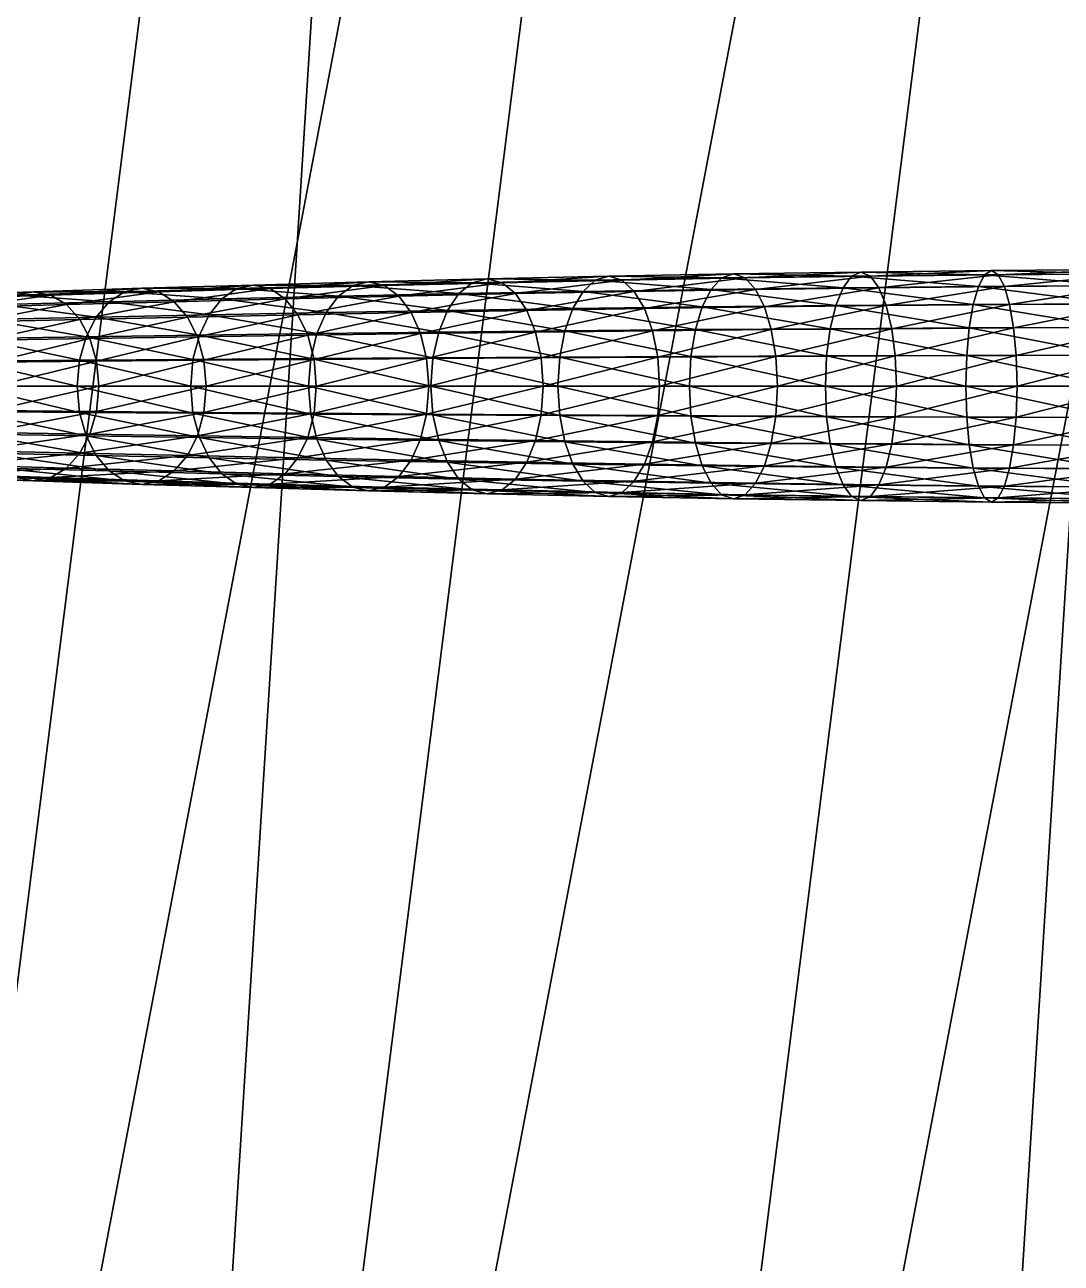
# Model space of a CAD drawing. Header units: inches. Extents: x -272 to 183, y -215 to 260.
# Drawn here: x -82.73 to -51.52, y -21.49 to 15.81 of the extents above; entities that cross this region are included whole.
import ezdxf

# ---------------------------------------------------------------- set-up
doc = ezdxf.new("R2010")
doc.units = ezdxf.units.IN
doc.header["$MEASUREMENT"] = 0
doc.layers.add('Layer 1', color=7, linetype='Continuous')

# ---------------------------------------------------------------- blocks, each defined once
blk = doc.blocks.new('Loft03_pivot')
at = {"color": 18, "true_color": 0x000000}
mesh = blk.add_polyface(dxfattribs=at)
corners = [(-38.224, 40.402, 0), (-38.226, 40.276, 0.937), (-38.249, 40.403, 0), (-38.251, 40.277, 0.937), (-38.232, 39.921, 1.779), (-38.232, 39.921, -1.779), (-38.226, 40.276, -0.937), (-38.257, 39.921, -1.779), (-38.251, 40.277, -0.937), (-38.205, 40.402, 0), (-38.207, 40.276, 0.937), (-38.213, 39.92, 1.779), (-38.222, 39.369, 2.492), (-38.242, 39.369, 2.492), (-38.233, 38.655, 3.044), (-38.254, 38.655, 3.044), (-38.233, 38.655, -3.044), (-38.222, 39.369, -2.492), (-38.254, 38.655, -3.044), (-38.242, 39.369, -2.492), (-38.213, 39.92, -1.779), (-38.207, 40.276, -0.937), (-38.166, 40.402, 0), (-38.168, 40.276, 0.937), (-38.176, 39.921, 1.779), (-38.187, 39.369, 2.492), (-38.203, 38.655, 3.044), (-38.22, 37.813, 3.4), (-38.203, 38.655, -3.044), (-38.247, 37.813, -3.4), (-38.187, 39.369, -2.492), (-38.176, 39.921, -1.779), (-38.168, 40.276, -0.937), (-33.718, 40.078, 0), (-33.733, 39.953, 0.934), (-33.777, 39.601, 1.773), (-33.844, 39.055, 2.485), (-33.932, 38.348, 3.034), (-33.932, 38.348, -3.034), (-33.844, 39.055, -2.485), (-33.777, 39.601, -1.773), (-33.733, 39.953, -0.934), (-29.394, 39.162, 0.926), (-29.472, 38.819, 1.759), (-29.593, 38.286, 2.464), (-29.593, 38.286, -2.464), (-29.472, 38.819, -1.759), (-29.394, 39.162, -0.926), (-29.366, 39.284, 0)]
mesh.append_faces([[corners[k] for k in face] for face in [(0, 1, 2), (1, 3, 2), (1, 4, 3), (5, 6, 7), (6, 0, 8), (0, 2, 8), (9, 10, 0), (10, 1, 0), (10, 11, 1), (11, 4, 1), (11, 12, 4), (12, 13, 4), (12, 14, 13), (14, 15, 13), (16, 17, 18), (17, 19, 18), (17, 20, 19), (20, 5, 19), (20, 21, 5), (21, 6, 5), (21, 9, 6), (9, 0, 6), (22, 23, 9), (23, 10, 9), (23, 24, 10), (24, 11, 10), (24, 25, 11), (25, 12, 11), (25, 26, 12), (26, 14, 12), (26, 27, 14), (28, 16, 29), (28, 30, 16), (30, 17, 16), (30, 31, 17), (31, 20, 17), (31, 32, 20), (32, 21, 20), (32, 22, 21), (22, 9, 21), (33, 34, 22), (34, 23, 22), (34, 35, 23), (35, 24, 23), (35, 36, 24), (36, 25, 24), (36, 37, 25), (37, 26, 25), (38, 39, 28), (39, 30, 28), (39, 40, 30), (40, 31, 30), (40, 41, 31), (41, 32, 31), (41, 33, 32), (33, 22, 32), (42, 34, 33), (43, 35, 34), (44, 36, 35), (45, 39, 38), (46, 40, 39), (47, 41, 40), (48, 33, 41)]], dxfattribs={"color": 18})
mesh = blk.add_polyface(dxfattribs=at)
corners = [(-29.366, 39.284, 0), (-29.394, 39.162, 0.926), (-33.718, 40.078, 0), (-29.472, 38.819, 1.759), (-33.733, 39.953, 0.934), (-29.593, 38.286, 2.464), (-33.777, 39.601, 1.773), (-29.749, 37.597, 3.01), (-33.844, 39.055, 2.485), (-29.934, 36.785, 3.361), (-33.932, 38.348, 3.034), (-30.139, 35.88, 3.486), (-34.035, 37.513, 3.389), (-30.344, 34.976, 3.361), (-34.15, 36.586, 3.515), (-30.529, 34.163, 3.01), (-34.265, 35.658, 3.389), (-30.685, 33.474, 2.464), (-34.368, 34.824, 3.034), (-30.806, 32.942, 1.759), (-34.455, 34.117, 2.485), (-30.685, 33.474, -2.464), (-30.529, 34.163, -3.01), (-34.455, 34.117, -2.485), (-30.344, 34.976, -3.361), (-34.368, 34.824, -3.034), (-30.139, 35.88, -3.486), (-34.265, 35.658, -3.389), (-29.934, 36.785, -3.361), (-34.15, 36.586, -3.515), (-29.749, 37.597, -3.01), (-34.035, 37.513, -3.389), (-29.593, 38.286, -2.464), (-33.932, 38.348, -3.034), (-29.472, 38.819, -1.759), (-33.844, 39.055, -2.485), (-29.394, 39.162, -0.926), (-33.777, 39.601, -1.773), (-33.733, 39.953, -0.934), (-25.177, 37.946, 0.914), (-25.285, 37.616, 1.736), (-25.453, 37.104, 2.433), (-25.67, 36.441, 2.971), (-25.926, 35.659, 3.319), (-26.211, 34.79, 3.442), (-26.496, 33.92, 3.319), (-26.752, 33.138, 2.971), (-26.969, 32.475, 2.433), (-27.136, 31.963, 1.736), (-27.244, 31.633, 0.914), (-30.884, 32.599, 0.926), (-27.283, 31.516, 0), (-30.911, 32.477, 0), (-27.244, 31.633, -0.914), (-30.884, 32.599, -0.926), (-27.136, 31.963, -1.736), (-30.806, 32.942, -1.759), (-26.969, 32.475, -2.433), (-26.752, 33.138, -2.971), (-26.496, 33.92, -3.319), (-26.211, 34.79, -3.442), (-25.926, 35.659, -3.319), (-25.67, 36.441, -2.971), (-25.453, 37.104, -2.433), (-25.285, 37.616, -1.736), (-25.177, 37.946, -0.914), (-25.139, 38.064, 0)]
mesh.append_faces([[corners[k] for k in face] for face in [(0, 1, 2), (1, 3, 4), (3, 5, 6), (5, 7, 8), (7, 9, 10), (9, 11, 12), (11, 13, 14), (13, 15, 16), (15, 17, 18), (17, 19, 20), (21, 22, 23), (22, 24, 25), (24, 26, 27), (26, 28, 29), (28, 30, 31), (30, 32, 33), (32, 34, 35), (34, 36, 37), (36, 0, 38), (39, 1, 0), (40, 3, 1), (41, 5, 3), (41, 42, 5), (42, 7, 5), (42, 43, 7), (43, 9, 7), (43, 44, 9), (44, 11, 9), (44, 45, 11), (45, 13, 11), (45, 46, 13), (46, 15, 13), (46, 47, 15), (47, 17, 15), (47, 48, 17), (48, 19, 17), (48, 49, 19), (49, 50, 19), (49, 51, 50), (51, 52, 50), (51, 53, 52), (53, 54, 52), (53, 55, 54), (55, 56, 54), (55, 57, 56), (57, 21, 56), (57, 58, 21), (58, 22, 21), (58, 59, 22), (59, 24, 22), (59, 60, 24), (60, 26, 24), (60, 61, 26), (61, 28, 26), (61, 62, 28), (62, 30, 28), (62, 63, 30), (63, 32, 30), (63, 64, 32), (64, 34, 32), (65, 36, 34), (66, 0, 36)]], dxfattribs={"color": 18})
mesh = blk.add_polyface(dxfattribs=at)
corners = [(-25.139, 38.064, 0), (-25.177, 37.946, 0.914), (-29.366, 39.284, 0), (-25.285, 37.616, 1.736), (-29.394, 39.162, 0.926), (-25.453, 37.104, 2.433), (-29.472, 38.819, 1.759), (-25.285, 37.616, -1.736), (-25.177, 37.946, -0.914), (-29.472, 38.819, -1.759), (-29.394, 39.162, -0.926), (-21.044, 36.458, 0), (-21.091, 36.347, 0.899), (-21.225, 36.033, 1.707), (-21.432, 35.545, 2.392), (-21.7, 34.914, 2.921), (-25.67, 36.441, 2.971), (-22.016, 34.17, 3.263), (-25.926, 35.659, 3.319), (-22.368, 33.342, 3.384), (-26.211, 34.79, 3.442), (-22.72, 32.514, 3.263), (-26.496, 33.92, 3.319), (-23.037, 31.77, 2.921), (-26.752, 33.138, 2.971), (-23.305, 31.139, 2.392), (-26.969, 32.475, 2.433), (-23.512, 30.651, 1.707), (-27.136, 31.963, 1.736), (-23.646, 30.337, 0.899), (-27.244, 31.633, 0.914), (-23.693, 30.225, 0), (-27.283, 31.516, 0), (-23.646, 30.337, -0.899), (-27.244, 31.633, -0.914), (-23.512, 30.651, -1.707), (-27.136, 31.963, -1.736), (-23.305, 31.139, -2.392), (-26.969, 32.475, -2.433), (-23.037, 31.77, -2.921), (-26.752, 33.138, -2.971), (-22.72, 32.514, -3.263), (-26.496, 33.92, -3.319), (-22.368, 33.342, -3.384), (-26.211, 34.79, -3.442), (-22.016, 34.17, -3.263), (-25.926, 35.659, -3.319), (-21.7, 34.914, -2.921), (-25.67, 36.441, -2.971), (-21.432, 35.545, -2.392), (-25.453, 37.104, -2.433), (-21.225, 36.033, -1.707), (-21.091, 36.347, -0.899), (-19.387, 30.082, 2.861), (-19.697, 29.487, 2.342), (-19.936, 29.026, 1.672), (-20.09, 28.73, 0.88), (-20.145, 28.625, 0), (-20.09, 28.73, -0.88), (-19.936, 29.026, -1.672), (-19.697, 29.487, -2.342), (-19.387, 30.082, -2.861), (-19.022, 30.785, -3.195)]
mesh.append_faces([[corners[k] for k in face] for face in [(0, 1, 2), (1, 3, 4), (3, 5, 6), (7, 8, 9), (8, 0, 10), (11, 12, 0), (12, 1, 0), (12, 13, 1), (13, 3, 1), (13, 14, 3), (14, 5, 3), (14, 15, 5), (15, 16, 5), (15, 17, 16), (17, 18, 16), (17, 19, 18), (19, 20, 18), (19, 21, 20), (21, 22, 20), (21, 23, 22), (23, 24, 22), (23, 25, 24), (25, 26, 24), (25, 27, 26), (27, 28, 26), (27, 29, 28), (29, 30, 28), (29, 31, 30), (31, 32, 30), (31, 33, 32), (33, 34, 32), (33, 35, 34), (35, 36, 34), (35, 37, 36), (37, 38, 36), (37, 39, 38), (39, 40, 38), (39, 41, 40), (41, 42, 40), (41, 43, 42), (43, 44, 42), (43, 45, 44), (45, 46, 44), (45, 47, 46), (47, 48, 46), (47, 49, 48), (49, 50, 48), (49, 51, 50), (51, 7, 50), (51, 52, 7), (52, 8, 7), (52, 11, 8), (11, 0, 8), (53, 23, 21), (54, 25, 23), (55, 27, 25), (56, 29, 27), (57, 31, 29), (58, 33, 31), (59, 35, 33), (60, 37, 35), (61, 39, 37), (62, 41, 39)]], dxfattribs={"color": 18})
mesh = blk.add_polyface(dxfattribs=at)
corners = [(-38.247, 37.813, 3.4), (-38.268, 37.814, 3.4), (-38.254, 38.655, 3.044), (-38.247, 37.813, -3.4), (-38.233, 38.655, -3.044), (-38.268, 37.814, -3.4), (-38.22, 37.813, 3.4), (-38.233, 38.655, 3.044), (-38.24, 36.876, 3.526), (-38.262, 36.877, 3.526), (-38.26, 35.939, 3.4), (-38.24, 36.876, -3.526), (-38.22, 37.813, -3.4), (-38.262, 36.877, -3.526), (-38.203, 38.655, -3.044), (-33.932, 38.348, 3.034), (-34.035, 37.513, 3.389), (-38.203, 38.655, 3.044), (-34.15, 36.586, 3.515), (-34.265, 35.658, 3.389), (-34.368, 34.824, 3.034), (-38.278, 35.097, 3.044), (-34.455, 34.117, 2.485), (-38.293, 34.383, 2.492), (-34.523, 33.57, 1.773), (-38.305, 33.832, 1.779), (-34.566, 33.218, 0.934), (-38.312, 33.476, 0.937), (-34.582, 33.093, 0), (-38.315, 33.35, 0), (-34.566, 33.218, -0.934), (-38.312, 33.476, -0.937), (-34.523, 33.57, -1.773), (-38.305, 33.832, -1.779), (-34.455, 34.117, -2.485), (-38.293, 34.383, -2.492), (-34.368, 34.824, -3.034), (-38.278, 35.097, -3.044), (-34.265, 35.658, -3.389), (-38.26, 35.939, -3.4), (-34.15, 36.586, -3.515), (-34.035, 37.513, -3.389), (-33.932, 38.348, -3.034), (-29.749, 37.597, 3.01), (-33.844, 39.055, 2.485), (-29.934, 36.785, 3.361), (-30.139, 35.88, 3.486), (-30.344, 34.976, 3.361), (-30.529, 34.163, 3.01), (-30.685, 33.474, 2.464), (-30.806, 32.942, 1.759), (-30.884, 32.599, 0.926), (-30.911, 32.477, 0), (-30.884, 32.599, -0.926), (-30.806, 32.942, -1.759), (-30.685, 33.474, -2.464), (-30.529, 34.163, -3.01), (-30.344, 34.976, -3.361), (-30.139, 35.88, -3.486), (-29.934, 36.785, -3.361), (-29.749, 37.597, -3.01)]
mesh.append_faces([[corners[k] for k in face] for face in [(0, 1, 2), (3, 4, 5), (6, 0, 7), (6, 8, 0), (8, 9, 0), (8, 10, 9), (11, 12, 13), (12, 3, 13), (12, 14, 3), (15, 16, 17), (16, 6, 17), (16, 18, 6), (18, 8, 6), (18, 19, 8), (19, 10, 8), (19, 20, 10), (20, 21, 10), (20, 22, 21), (22, 23, 21), (22, 24, 23), (24, 25, 23), (24, 26, 25), (26, 27, 25), (26, 28, 27), (28, 29, 27), (28, 30, 29), (30, 31, 29), (30, 32, 31), (32, 33, 31), (32, 34, 33), (34, 35, 33), (34, 36, 35), (36, 37, 35), (36, 38, 37), (38, 39, 37), (38, 40, 39), (40, 11, 39), (40, 41, 11), (41, 12, 11), (41, 42, 12), (42, 14, 12), (43, 15, 44), (45, 16, 15), (46, 18, 16), (47, 19, 18), (48, 20, 19), (49, 22, 20), (50, 24, 22), (50, 51, 24), (51, 26, 24), (51, 52, 26), (52, 28, 26), (52, 53, 28), (53, 30, 28), (53, 54, 30), (54, 32, 30), (54, 55, 32), (55, 34, 32), (56, 36, 34), (57, 38, 36), (58, 40, 38), (59, 41, 40), (60, 42, 41)]], dxfattribs={"color": 18})
mesh = blk.add_polyface(dxfattribs=at)
corners = [(-17.085, 34.508, 0), (-17.14, 34.403, 0.88), (-21.044, 36.458, 0), (-21.091, 36.347, 0.899), (-17.294, 34.106, 1.672), (-21.225, 36.033, 1.707), (-17.534, 33.646, 2.342), (-21.432, 35.545, 2.392), (-17.843, 33.05, 2.861), (-21.7, 34.914, 2.921), (-18.209, 32.348, 3.195), (-22.016, 34.17, 3.263), (-18.615, 31.566, 3.314), (-22.368, 33.342, 3.384), (-19.022, 30.785, 3.195), (-22.72, 32.514, 3.263), (-19.387, 30.082, 2.861), (-19.697, 29.487, 2.342), (-23.037, 31.77, 2.921), (-19.387, 30.082, -2.861), (-19.022, 30.785, -3.195), (-23.037, 31.77, -2.921), (-18.615, 31.566, -3.314), (-22.72, 32.514, -3.263), (-22.368, 33.342, -3.384), (-18.209, 32.348, -3.195), (-22.016, 34.17, -3.263), (-17.843, 33.05, -2.861), (-21.7, 34.914, -2.921), (-17.534, 33.646, -2.342), (-21.432, 35.545, -2.392), (-17.294, 34.106, -1.672), (-21.225, 36.033, -1.707), (-17.14, 34.403, -0.88), (-21.091, 36.347, -0.899), (-13.265, 32.251, 0), (-13.325, 32.152, 0.859), (-13.496, 31.874, 1.631), (-13.76, 31.442, 2.286), (-14.102, 30.884, 2.792), (-14.505, 30.225, 3.118), (-14.954, 29.492, 3.234), (-14.954, 29.492, -3.234), (-14.505, 30.225, -3.118), (-14.102, 30.884, -2.792), (-13.76, 31.442, -2.286), (-13.496, 31.874, -1.631), (-13.325, 32.152, -0.859), (-9.645, 29.631, 0.836), (-9.828, 29.371, 1.587), (-10.111, 28.968, 2.223), (-10.111, 28.968, -2.223), (-9.828, 29.371, -1.587), (-9.645, 29.631, -0.836), (-9.581, 29.723, 0)]
mesh.append_faces([[corners[k] for k in face] for face in [(0, 1, 2), (1, 3, 2), (1, 4, 3), (4, 5, 3), (4, 6, 5), (6, 7, 5), (6, 8, 7), (8, 9, 7), (8, 10, 9), (10, 11, 9), (10, 12, 11), (12, 13, 11), (12, 14, 13), (14, 15, 13), (14, 16, 15), (16, 17, 18), (19, 20, 21), (20, 22, 23), (22, 24, 23), (22, 25, 24), (25, 26, 24), (25, 27, 26), (27, 28, 26), (27, 29, 28), (29, 30, 28), (29, 31, 30), (31, 32, 30), (31, 33, 32), (33, 34, 32), (33, 0, 34), (0, 2, 34), (35, 36, 0), (36, 1, 0), (36, 37, 1), (37, 4, 1), (37, 38, 4), (38, 6, 4), (38, 39, 6), (39, 8, 6), (39, 40, 8), (40, 10, 8), (40, 41, 10), (41, 12, 10), (42, 22, 20), (42, 43, 22), (43, 25, 22), (43, 44, 25), (44, 27, 25), (44, 45, 27), (45, 29, 27), (45, 46, 29), (46, 31, 29), (46, 47, 31), (47, 33, 31), (47, 35, 33), (35, 0, 33), (48, 36, 35), (49, 37, 36), (50, 38, 37), (51, 45, 44), (52, 46, 45), (53, 47, 46), (54, 35, 47)]], dxfattribs={"color": 18})
mesh = blk.add_polyface(dxfattribs=at)
corners = [(-9.581, 29.723, 0), (-9.645, 29.631, 0.836), (-13.265, 32.251, 0), (-9.828, 29.371, 1.587), (-13.325, 32.152, 0.859), (-10.111, 28.968, 2.223), (-13.496, 31.874, 1.631), (-10.476, 28.446, 2.716), (-13.76, 31.442, 2.286), (-10.908, 27.831, 3.033), (-14.102, 30.884, 2.792), (-10.908, 27.831, -3.033), (-10.476, 28.446, -2.716), (-14.505, 30.225, -3.118), (-10.111, 28.968, -2.223), (-14.102, 30.884, -2.792), (-9.828, 29.371, -1.587), (-13.76, 31.442, -2.286), (-9.645, 29.631, -0.836), (-13.496, 31.874, -1.631), (-13.325, 32.152, -0.859), (-6.031, 26.957, 0), (-6.099, 26.871, 0.81), (-6.29, 26.63, 1.539), (-6.585, 26.255, 2.157), (-6.968, 25.77, 2.634), (-7.419, 25.197, 2.942), (-7.921, 24.561, 3.051), (-11.388, 27.147, 3.145), (-8.423, 23.924, 2.942), (-11.869, 26.463, 3.033), (-8.875, 23.352, 2.634), (-12.3, 25.848, 2.716), (-9.257, 22.867, 2.157), (-12.666, 25.326, 2.223), (-9.553, 22.492, 1.539), (-12.949, 24.923, 1.587), (-9.257, 22.867, -2.157), (-12.666, 25.326, -2.223), (-12.949, 24.923, -1.587), (-8.875, 23.352, -2.634), (-12.3, 25.848, -2.716), (-8.423, 23.924, -2.942), (-11.869, 26.463, -3.033), (-7.921, 24.561, -3.051), (-11.388, 27.147, -3.145), (-7.419, 25.197, -2.942), (-6.968, 25.77, -2.634), (-6.585, 26.255, -2.157), (-6.29, 26.63, -1.539), (-6.099, 26.871, -0.81), (-2.614, 23.987, 0), (-2.683, 23.907, 0.784), (-2.879, 23.683, 1.489), (-3.183, 23.335, 2.087), (-3.576, 22.884, 2.548), (-4.04, 22.353, 2.846), (-3.576, 22.884, -2.548), (-3.183, 23.335, -2.087), (-2.879, 23.683, -1.489), (-2.683, 23.907, -0.784)]
mesh.append_faces([[corners[k] for k in face] for face in [(0, 1, 2), (1, 3, 4), (3, 5, 6), (5, 7, 8), (7, 9, 10), (11, 12, 13), (12, 14, 15), (14, 16, 17), (16, 18, 19), (18, 0, 20), (21, 22, 0), (22, 1, 0), (22, 23, 1), (23, 3, 1), (23, 24, 3), (24, 5, 3), (24, 25, 5), (25, 7, 5), (25, 26, 7), (26, 9, 7), (26, 27, 9), (27, 28, 9), (27, 29, 28), (29, 30, 28), (29, 31, 30), (31, 32, 30), (33, 34, 32), (35, 36, 34), (37, 38, 39), (40, 41, 38), (40, 42, 41), (42, 43, 41), (42, 44, 43), (44, 45, 43), (44, 46, 45), (46, 11, 45), (46, 47, 11), (47, 12, 11), (47, 48, 12), (48, 14, 12), (48, 49, 14), (49, 16, 14), (49, 50, 16), (50, 18, 16), (50, 21, 18), (21, 0, 18), (51, 52, 21), (52, 22, 21), (52, 53, 22), (53, 23, 22), (53, 54, 23), (54, 24, 23), (54, 55, 24), (55, 25, 24), (56, 26, 25), (57, 47, 46), (58, 48, 47), (58, 59, 48), (59, 49, 48), (59, 60, 49), (60, 50, 49), (60, 51, 50), (51, 21, 50)]], dxfattribs={"color": 18})
mesh = blk.add_polyface(dxfattribs=at)
corners = [(-19.697, 29.487, 2.342), (-19.936, 29.026, 1.672), (-23.305, 31.139, 2.392), (-20.09, 28.73, 0.88), (-23.512, 30.651, 1.707), (-20.145, 28.625, 0), (-23.646, 30.337, 0.899), (-20.09, 28.73, -0.88), (-23.693, 30.225, 0), (-19.936, 29.026, -1.672), (-23.646, 30.337, -0.899), (-19.697, 29.487, -2.342), (-23.512, 30.651, -1.707), (-19.387, 30.082, -2.861), (-23.305, 31.139, -2.392), (-14.954, 29.492, 3.234), (-15.403, 28.759, 3.118), (-18.615, 31.566, 3.314), (-19.022, 30.785, 3.195), (-15.806, 28.1, 2.792), (-19.387, 30.082, 2.861), (-16.148, 27.541, 2.286), (-16.413, 27.109, 1.631), (-16.583, 26.831, 0.859), (-16.643, 26.732, 0), (-16.583, 26.831, -0.859), (-16.413, 27.109, -1.631), (-16.148, 27.541, -2.286), (-15.806, 28.1, -2.792), (-15.403, 28.759, -3.118), (-19.022, 30.785, -3.195), (-14.954, 29.492, -3.234), (-10.476, 28.446, 2.716), (-14.102, 30.884, 2.792), (-13.76, 31.442, 2.286), (-10.908, 27.831, 3.033), (-14.505, 30.225, 3.118), (-11.388, 27.147, 3.145), (-11.869, 26.463, 3.033), (-12.3, 25.848, 2.716), (-12.666, 25.326, 2.223), (-12.949, 24.923, 1.587), (-13.131, 24.663, 0.836), (-13.196, 24.571, 0), (-13.131, 24.663, -0.836), (-12.949, 24.923, -1.587), (-12.666, 25.326, -2.223), (-12.3, 25.848, -2.716), (-11.869, 26.463, -3.033), (-11.388, 27.147, -3.145), (-10.908, 27.831, -3.033), (-14.505, 30.225, -3.118), (-10.476, 28.446, -2.716), (-14.102, 30.884, -2.792), (-9.811, 22.165, 0), (-9.744, 22.25, -0.81)]
mesh.append_faces([[corners[k] for k in face] for face in [(0, 1, 2), (1, 3, 4), (3, 5, 6), (5, 7, 8), (7, 9, 10), (9, 11, 12), (11, 13, 14), (15, 16, 17), (16, 18, 17), (16, 19, 18), (19, 20, 18), (19, 21, 20), (21, 0, 20), (21, 22, 0), (22, 1, 0), (22, 23, 1), (23, 3, 1), (23, 24, 3), (24, 5, 3), (24, 25, 5), (25, 7, 5), (25, 26, 7), (26, 9, 7), (26, 27, 9), (27, 11, 9), (27, 28, 11), (28, 13, 11), (28, 29, 13), (29, 30, 13), (29, 31, 30), (32, 33, 34), (35, 36, 33), (35, 37, 36), (37, 15, 36), (37, 38, 15), (38, 16, 15), (38, 39, 16), (39, 19, 16), (39, 40, 19), (40, 21, 19), (40, 41, 21), (41, 22, 21), (41, 42, 22), (42, 23, 22), (42, 43, 23), (43, 24, 23), (43, 44, 24), (44, 25, 24), (44, 45, 25), (45, 26, 25), (45, 46, 26), (46, 27, 26), (46, 47, 27), (47, 28, 27), (47, 48, 28), (48, 29, 28), (48, 49, 29), (49, 31, 29), (49, 50, 31), (50, 51, 31), (52, 53, 51), (54, 43, 42), (55, 44, 43)]], dxfattribs={"color": 18})
mesh = blk.add_polyface(dxfattribs=at)
corners = [(-8.875, 23.352, 2.634), (-9.257, 22.867, 2.157), (-12.3, 25.848, 2.716), (-9.553, 22.492, 1.539), (-12.666, 25.326, 2.223), (-9.744, 22.25, 0.81), (-12.949, 24.923, 1.587), (-13.131, 24.663, 0.836), (-9.811, 22.165, 0), (-9.744, 22.25, -0.81), (-13.196, 24.571, 0), (-9.553, 22.492, -1.539), (-13.131, 24.663, -0.836), (-12.949, 24.923, -1.587), (-9.257, 22.867, -2.157), (-8.875, 23.352, -2.634), (-12.666, 25.326, -2.223), (-3.576, 22.884, 2.548), (-4.04, 22.353, 2.846), (-6.968, 25.77, 2.634), (-4.556, 21.762, 2.952), (-7.419, 25.197, 2.942), (-7.921, 24.561, 3.051), (-5.072, 21.171, 2.846), (-8.423, 23.924, 2.942), (-5.535, 20.64, 2.548), (-5.929, 20.19, 2.087), (-6.232, 19.842, 1.489), (-6.428, 19.618, 0.784), (-6.498, 19.538, 0), (-6.428, 19.618, -0.784), (-6.232, 19.842, -1.489), (-5.929, 20.19, -2.087), (-5.535, 20.64, -2.548), (-5.072, 21.171, -2.846), (-8.423, 23.924, -2.942), (-4.556, 21.762, -2.952), (-7.921, 24.561, -3.051), (-4.04, 22.353, -2.846), (-7.419, 25.197, -2.942), (-3.576, 22.884, -2.548), (-3.183, 23.335, -2.087), (-6.968, 25.77, -2.634), (-1.295, 18.78, 2.85), (-1.818, 18.232, 2.748), (-2.288, 17.74, 2.461), (-2.687, 17.323, 2.015), (-2.995, 17, 1.438), (-3.193, 16.792, 0.757), (-3.264, 16.718, 0), (-3.193, 16.792, -0.757), (-2.995, 17, -1.438), (-2.687, 17.323, -2.015), (-2.288, 17.74, -2.461), (-1.818, 18.232, -2.748), (-1.295, 18.78, -2.85)]
mesh.append_faces([[corners[k] for k in face] for face in [(0, 1, 2), (1, 3, 4), (3, 5, 6), (5, 7, 6), (5, 8, 7), (8, 9, 10), (9, 11, 12), (11, 13, 12), (11, 14, 13), (14, 15, 16), (17, 18, 19), (18, 20, 21), (20, 22, 21), (20, 23, 22), (23, 24, 22), (23, 25, 24), (25, 0, 24), (25, 26, 0), (26, 1, 0), (26, 27, 1), (27, 3, 1), (27, 28, 3), (28, 5, 3), (28, 29, 5), (29, 8, 5), (29, 30, 8), (30, 9, 8), (30, 31, 9), (31, 11, 9), (31, 32, 11), (32, 14, 11), (32, 33, 14), (33, 15, 14), (33, 34, 15), (34, 35, 15), (34, 36, 35), (36, 37, 35), (36, 38, 37), (38, 39, 37), (38, 40, 39), (40, 41, 42), (43, 20, 18), (44, 23, 20), (45, 25, 23), (45, 46, 25), (46, 26, 25), (46, 47, 26), (47, 27, 26), (47, 48, 27), (48, 28, 27), (48, 49, 28), (49, 29, 28), (49, 50, 29), (50, 30, 29), (50, 51, 30), (51, 31, 30), (51, 52, 31), (52, 32, 31), (52, 53, 32), (53, 33, 32), (54, 34, 33), (55, 36, 34)]], dxfattribs={"color": 18})
mesh = blk.add_polyface(dxfattribs=at)
corners = [(0.673, 20.842, 0), (0.603, 20.769, 0.757), (-2.614, 23.987, 0), (-2.683, 23.907, 0.784), (0.404, 20.561, 1.438), (-2.879, 23.683, 1.489), (0.096, 20.238, 2.015), (-3.183, 23.335, 2.087), (-0.302, 19.821, 2.461), (-3.576, 22.884, 2.548), (-0.772, 19.328, 2.748), (-4.04, 22.353, 2.846), (-1.295, 18.78, 2.85), (-1.818, 18.232, 2.748), (-4.556, 21.762, 2.952), (-2.288, 17.74, 2.461), (-5.072, 21.171, 2.846), (-2.288, 17.74, -2.461), (-1.818, 18.232, -2.748), (-5.535, 20.64, -2.548), (-1.295, 18.78, -2.85), (-5.072, 21.171, -2.846), (-0.772, 19.328, -2.748), (-4.556, 21.762, -2.952), (-4.04, 22.353, -2.846), (-0.302, 19.821, -2.461), (-3.576, 22.884, -2.548), (0.096, 20.238, -2.015), (-3.183, 23.335, -2.087), (0.404, 20.561, -1.438), (-2.879, 23.683, -1.489), (0.603, 20.769, -0.757), (-2.683, 23.907, -0.784), (2.854, 16.608, 2.372), (2.382, 16.151, 2.65), (1.857, 15.644, 2.748), (1.333, 15.136, 2.65), (0.861, 14.679, 2.372), (0.461, 14.293, 1.943), (-2.687, 17.323, 2.015), (0.152, 13.994, 1.386), (-2.995, 17, 1.438), (-0.047, 13.801, 0.73), (-3.193, 16.792, 0.757), (-0.118, 13.733, 0), (-3.264, 16.718, 0), (-0.047, 13.801, -0.73), (-3.193, 16.792, -0.757), (0.152, 13.994, -1.386), (-2.995, 17, -1.438), (0.461, 14.293, -1.943), (-2.687, 17.323, -2.015), (0.861, 14.679, -2.372), (1.333, 15.136, -2.65), (1.857, 15.644, -2.748), (2.382, 16.151, -2.65), (2.854, 16.608, -2.372), (3.254, 16.994, -1.943), (3.003, 10.672, 0.703), (2.933, 10.609, 0), (3.003, 10.672, -0.703), (3.201, 10.851, -1.335)]
mesh.append_faces([[corners[k] for k in face] for face in [(0, 1, 2), (1, 3, 2), (1, 4, 3), (4, 5, 3), (4, 6, 5), (6, 7, 5), (6, 8, 7), (8, 9, 7), (8, 10, 9), (10, 11, 9), (10, 12, 11), (12, 13, 14), (13, 15, 16), (17, 18, 19), (18, 20, 21), (20, 22, 23), (22, 24, 23), (22, 25, 24), (25, 26, 24), (25, 27, 26), (27, 28, 26), (27, 29, 28), (29, 30, 28), (29, 31, 30), (31, 32, 30), (31, 0, 32), (0, 2, 32), (33, 8, 6), (34, 10, 8), (34, 35, 10), (35, 12, 10), (35, 36, 12), (36, 13, 12), (36, 37, 13), (37, 15, 13), (37, 38, 15), (38, 39, 15), (38, 40, 39), (40, 41, 39), (40, 42, 41), (42, 43, 41), (42, 44, 43), (44, 45, 43), (44, 46, 45), (46, 47, 45), (46, 48, 47), (48, 49, 47), (48, 50, 49), (50, 51, 49), (50, 52, 51), (52, 17, 51), (52, 53, 17), (53, 18, 17), (53, 54, 18), (54, 20, 18), (54, 55, 20), (55, 22, 20), (56, 25, 22), (57, 27, 25), (58, 42, 40), (59, 44, 42), (60, 46, 44), (61, 48, 46)]], dxfattribs={"color": 18})
blk = doc.blocks.new('Plane01')
at = {"color": 251, "true_color": 0x5f5048}
mesh = blk.add_polyface(dxfattribs=at)
corners = [(-641.924, 668.575), (349.976, -367.153), (349.976, 668.575), (-641.924, -367.153)]
mesh.append_faces([[corners[k] for k in face] for face in [(2, 1, 0), (1, 3, 0)]], dxfattribs={"color": 251})
blk = doc.blocks.new('Cylinder03')
at = {"color": 9, "true_color": 0xb8c1c8}
mesh = blk.add_polyface(dxfattribs=at)
corners = [(-91.293, 66.328, 7.089), (-98.886, 54.363, 7.089), (-91.293, 66.328, 0.48), (-98.886, 54.363, 0.48), (-104.92, 41.541, 7.089), (-104.92, 41.541, 0.48), (-104.472, 41.363), (-108.833, -27.944), (-98.464, 54.131), (-90.904, 66.045), (-104.472, -41.364), (-81.909, 76.918), (-90.903, -66.045), (-71.623, 86.577), (-81.909, -76.918), (-60.207, 94.871), (-71.623, -86.577), (-47.842, 101.669), (-60.207, -94.871), (-34.722, 106.863), (-47.842, -101.669), (-21.055, 110.373), (-7.055, 112.141), (-21.055, -110.373), (7.055, 112.141), (7.055, 112.141, 7.569), (-34.722, -106.863, 7.569), (-7.055, 112.141, 7.569), (-47.842, -101.669, 7.569), (-21.055, 110.373, 7.569), (-60.207, -94.871, 7.569), (-34.722, 106.863, 7.569), (-71.623, -86.577, 7.569), (-47.842, 101.669, 7.569), (-81.909, -76.918, 7.569), (-60.207, 94.871, 7.569), (-90.903, -66.045, 7.569), (-71.623, 86.577, 7.569), (-98.464, -54.131, 7.569), (-81.909, 76.918, 7.569), (-104.472, -41.364, 7.569), (-90.904, 66.045, 7.569), (-108.833, -27.944, 7.569), (-98.464, 54.131, 7.569), (-111.477, -14.083, 7.569), (-104.472, 41.363, 7.569), (-98.805, 54.318, 0.258), (-98.659, 54.238, 0.092), (-91.218, 66.274, 0.258), (-91.083, 66.176, 0.092), (-91.218, 66.274, 7.311), (-91.083, 66.176, 7.477), (-98.805, 54.318, 7.311), (-98.659, 54.238, 7.477), (-104.834, 41.507, 0.258), (-104.679, 41.445, 0.092), (-104.834, 41.507, 7.311), (-104.679, 41.445, 7.477), (-108.833, 27.943)]
mesh.append_faces([[corners[k] for k in face] for face in [(0, 1, 2), (1, 3, 2), (1, 4, 3), (4, 5, 3), (6, 7, 8), (8, 7, 9), (9, 10, 11), (11, 12, 13), (13, 14, 15), (15, 16, 17), (17, 18, 19), (19, 20, 21), (21, 20, 22), (22, 23, 24), (25, 26, 27), (27, 28, 29), (29, 30, 31), (31, 32, 33), (33, 34, 35), (35, 36, 37), (37, 38, 39), (39, 40, 41), (41, 42, 43), (43, 44, 45), (46, 47, 48), (47, 49, 48), (50, 51, 52), (51, 53, 52), (54, 55, 46), (55, 47, 46), (52, 53, 56), (53, 57, 56), (3, 46, 2), (46, 48, 2), (0, 50, 1), (50, 52, 1), (5, 54, 3), (54, 46, 3), (1, 52, 4), (52, 56, 4), (39, 41, 51), (47, 8, 49), (8, 9, 49), (51, 41, 53), (41, 43, 53), (55, 6, 47), (6, 8, 47), (53, 43, 57), (43, 45, 57), (58, 6, 55)]], dxfattribs={"color": 9})
mesh = blk.add_polyface(dxfattribs=at)
corners = [(-71.929, -86.948, 7.089), (-71.929, -86.948, 0.48), (-82.26, -77.247, 0.48), (-60.465, -95.277, 7.089), (-60.465, -95.277, 0.48), (-48.046, -102.104, 7.089), (-48.046, -102.104, 0.48), (-71.623, -86.577), (-60.207, 94.871), (-81.909, -76.918), (-60.207, -94.871), (-47.842, 101.669), (-47.842, -101.669), (-34.722, 106.863), (-34.722, -106.863), (-7.055, 112.141), (-21.055, -110.373), (-7.055, -112.141), (7.055, 112.141), (-21.055, -110.373, 7.569), (21.055, 110.373, 7.569), (-7.055, -112.141, 7.569), (-34.722, -106.863, 7.569), (7.055, 112.141, 7.569), (-47.842, -101.669, 7.569), (-7.055, 112.141, 7.569), (-60.207, -94.871, 7.569), (-21.055, 110.373, 7.569), (-71.623, -86.577, 7.569), (-34.722, 106.863, 7.569), (-81.909, -76.918, 7.569), (-47.842, 101.669, 7.569), (-71.871, -86.877, 0.258), (-71.764, -86.749, 0.092), (-82.192, -77.184, 0.258), (-82.071, -77.07, 7.477), (-71.764, -86.749, 7.477), (-71.871, -86.877, 7.311), (-60.415, -95.2, 0.258), (-60.326, -95.059, 0.092), (-60.415, -95.2, 7.311), (-60.326, -95.059, 7.477), (-48.007, -102.021, 0.258), (-47.936, -101.87, 0.092), (-48.007, -102.021, 7.311), (-47.936, -101.87, 7.477), (-34.791, -107.075, 0.092), (-82.192, -77.184, 7.311), (-82.071, -77.07, 0.092), (-34.791, -107.075, 7.477)]
mesh.append_faces([[corners[k] for k in face] for face in [(0, 1, 2), (0, 3, 1), (3, 4, 1), (3, 5, 4), (5, 6, 4), (7, 8, 9), (10, 11, 7), (12, 13, 10), (12, 14, 15), (16, 15, 14), (17, 18, 16), (19, 20, 21), (22, 23, 19), (24, 25, 22), (26, 27, 24), (28, 29, 26), (30, 31, 28), (32, 33, 34), (35, 36, 37), (38, 39, 32), (39, 33, 32), (37, 36, 40), (36, 41, 40), (42, 43, 38), (43, 39, 38), (40, 41, 44), (41, 45, 44), (46, 43, 42), (1, 32, 2), (47, 37, 0), (4, 38, 1), (38, 32, 1), (0, 37, 3), (37, 40, 3), (6, 42, 4), (42, 38, 4), (3, 40, 5), (40, 44, 5), (33, 7, 48), (30, 28, 36), (39, 10, 33), (10, 7, 33), (36, 28, 41), (28, 26, 41), (43, 12, 39), (12, 10, 39), (41, 26, 45), (26, 24, 45), (14, 12, 43), (45, 24, 49)]], dxfattribs={"color": 9})
mesh = blk.add_polyface(dxfattribs=at)
corners = [(71.929, 86.948, 7.089), (60.465, 95.277, 7.089), (71.929, 86.948, 0.48), (60.465, 95.277, 0.48), (48.047, 102.104, 7.089), (48.047, 102.104, 0.48), (7.055, 112.141), (-7.055, -112.141), (21.055, 110.373), (7.055, -112.141), (34.722, 106.863), (21.055, -110.373), (47.842, 101.669), (34.722, -106.863), (60.207, 94.871), (47.842, -101.669), (71.623, 86.577), (81.909, 76.918), (81.909, 76.918, 7.569), (47.842, -101.669, 7.569), (71.623, 86.577, 7.569), (34.722, -106.863, 7.569), (60.207, 94.871, 7.569), (21.055, -110.373, 7.569), (47.842, 101.669, 7.569), (7.055, -112.141, 7.569), (34.722, 106.863, 7.569), (-7.055, -112.141, 7.569), (21.055, 110.373, 7.569), (-21.055, -110.373, 7.569), (7.055, 112.141, 7.569), (71.871, 86.877, 0.258), (71.765, 86.748, 0.092), (82.192, 77.184, 0.258), (82.071, 77.07, 7.477), (71.765, 86.748, 7.477), (71.871, 86.877, 7.311), (60.415, 95.199, 0.258), (60.326, 95.059, 0.092), (60.415, 95.199, 7.311), (60.326, 95.059, 7.477), (48.007, 102.021, 0.258), (47.936, 101.87, 0.092), (48.007, 102.021, 7.311), (47.936, 101.87, 7.477), (34.791, 107.075, 0.092), (82.26, 77.247, 0.48), (82.192, 77.184, 7.311), (82.071, 77.07, 0.092), (34.791, 107.075, 7.477)]
mesh.append_faces([[corners[k] for k in face] for face in [(0, 1, 2), (1, 3, 2), (1, 4, 3), (4, 5, 3), (6, 7, 8), (8, 9, 10), (10, 11, 12), (12, 13, 14), (14, 15, 16), (16, 15, 17), (18, 19, 20), (20, 21, 22), (22, 23, 24), (24, 25, 26), (26, 27, 28), (28, 29, 30), (31, 32, 33), (34, 35, 36), (37, 38, 31), (38, 32, 31), (36, 35, 39), (35, 40, 39), (41, 42, 37), (42, 38, 37), (39, 40, 43), (40, 44, 43), (45, 42, 41), (2, 31, 46), (47, 36, 0), (3, 37, 2), (37, 31, 2), (0, 36, 1), (36, 39, 1), (5, 41, 3), (41, 37, 3), (1, 39, 4), (39, 43, 4), (32, 16, 48), (18, 20, 35), (38, 14, 32), (14, 16, 32), (35, 20, 40), (20, 22, 40), (42, 12, 38), (12, 14, 38), (40, 22, 44), (22, 24, 44), (10, 12, 42), (44, 24, 49)]], dxfattribs={"color": 9})

msp = doc.modelspace()

# ---------------------------------------------------------------- block references
at = {"layer": 'Layer 1', "xscale": 0.4587489664554596, "yscale": 0.4587489664554596, "zscale": 0.228518471121788}
msp.add_blockref('Plane01', (22.627, -46.608, -127.484), dxfattribs=at)
at = {"layer": 'Layer 1', "xscale": 0.8700091838836669, "yscale": 0.8700091838836669}
msp.add_blockref('Cylinder03', (-38.745, 4.797, 192.638), dxfattribs=at)
at = {"layer": 'Layer 1', "extrusion": (-8.74228e-08, 1, -4.37114e-08)}
msp.add_blockref('Loft03_pivot', (83.763, -39.945, 4.925), dxfattribs=at)

doc.saveas('drawing.dxf')
